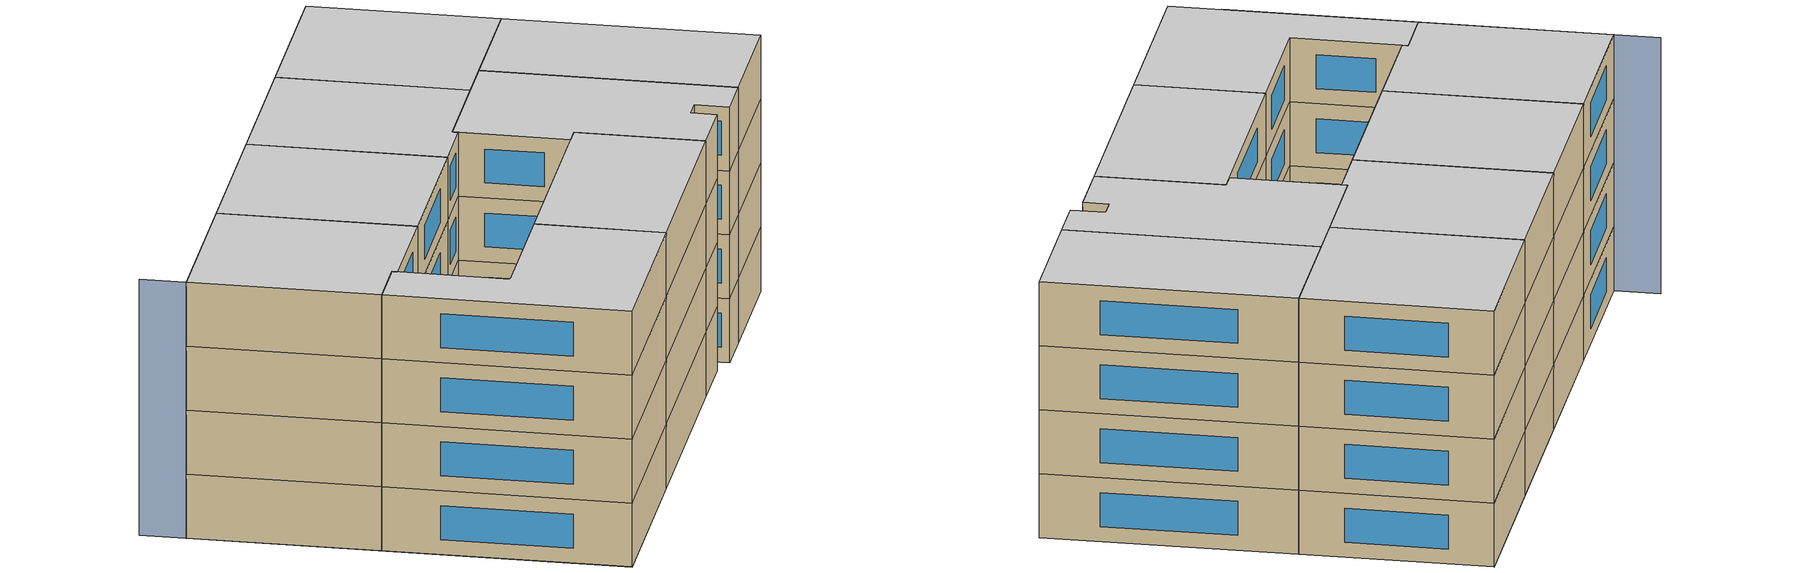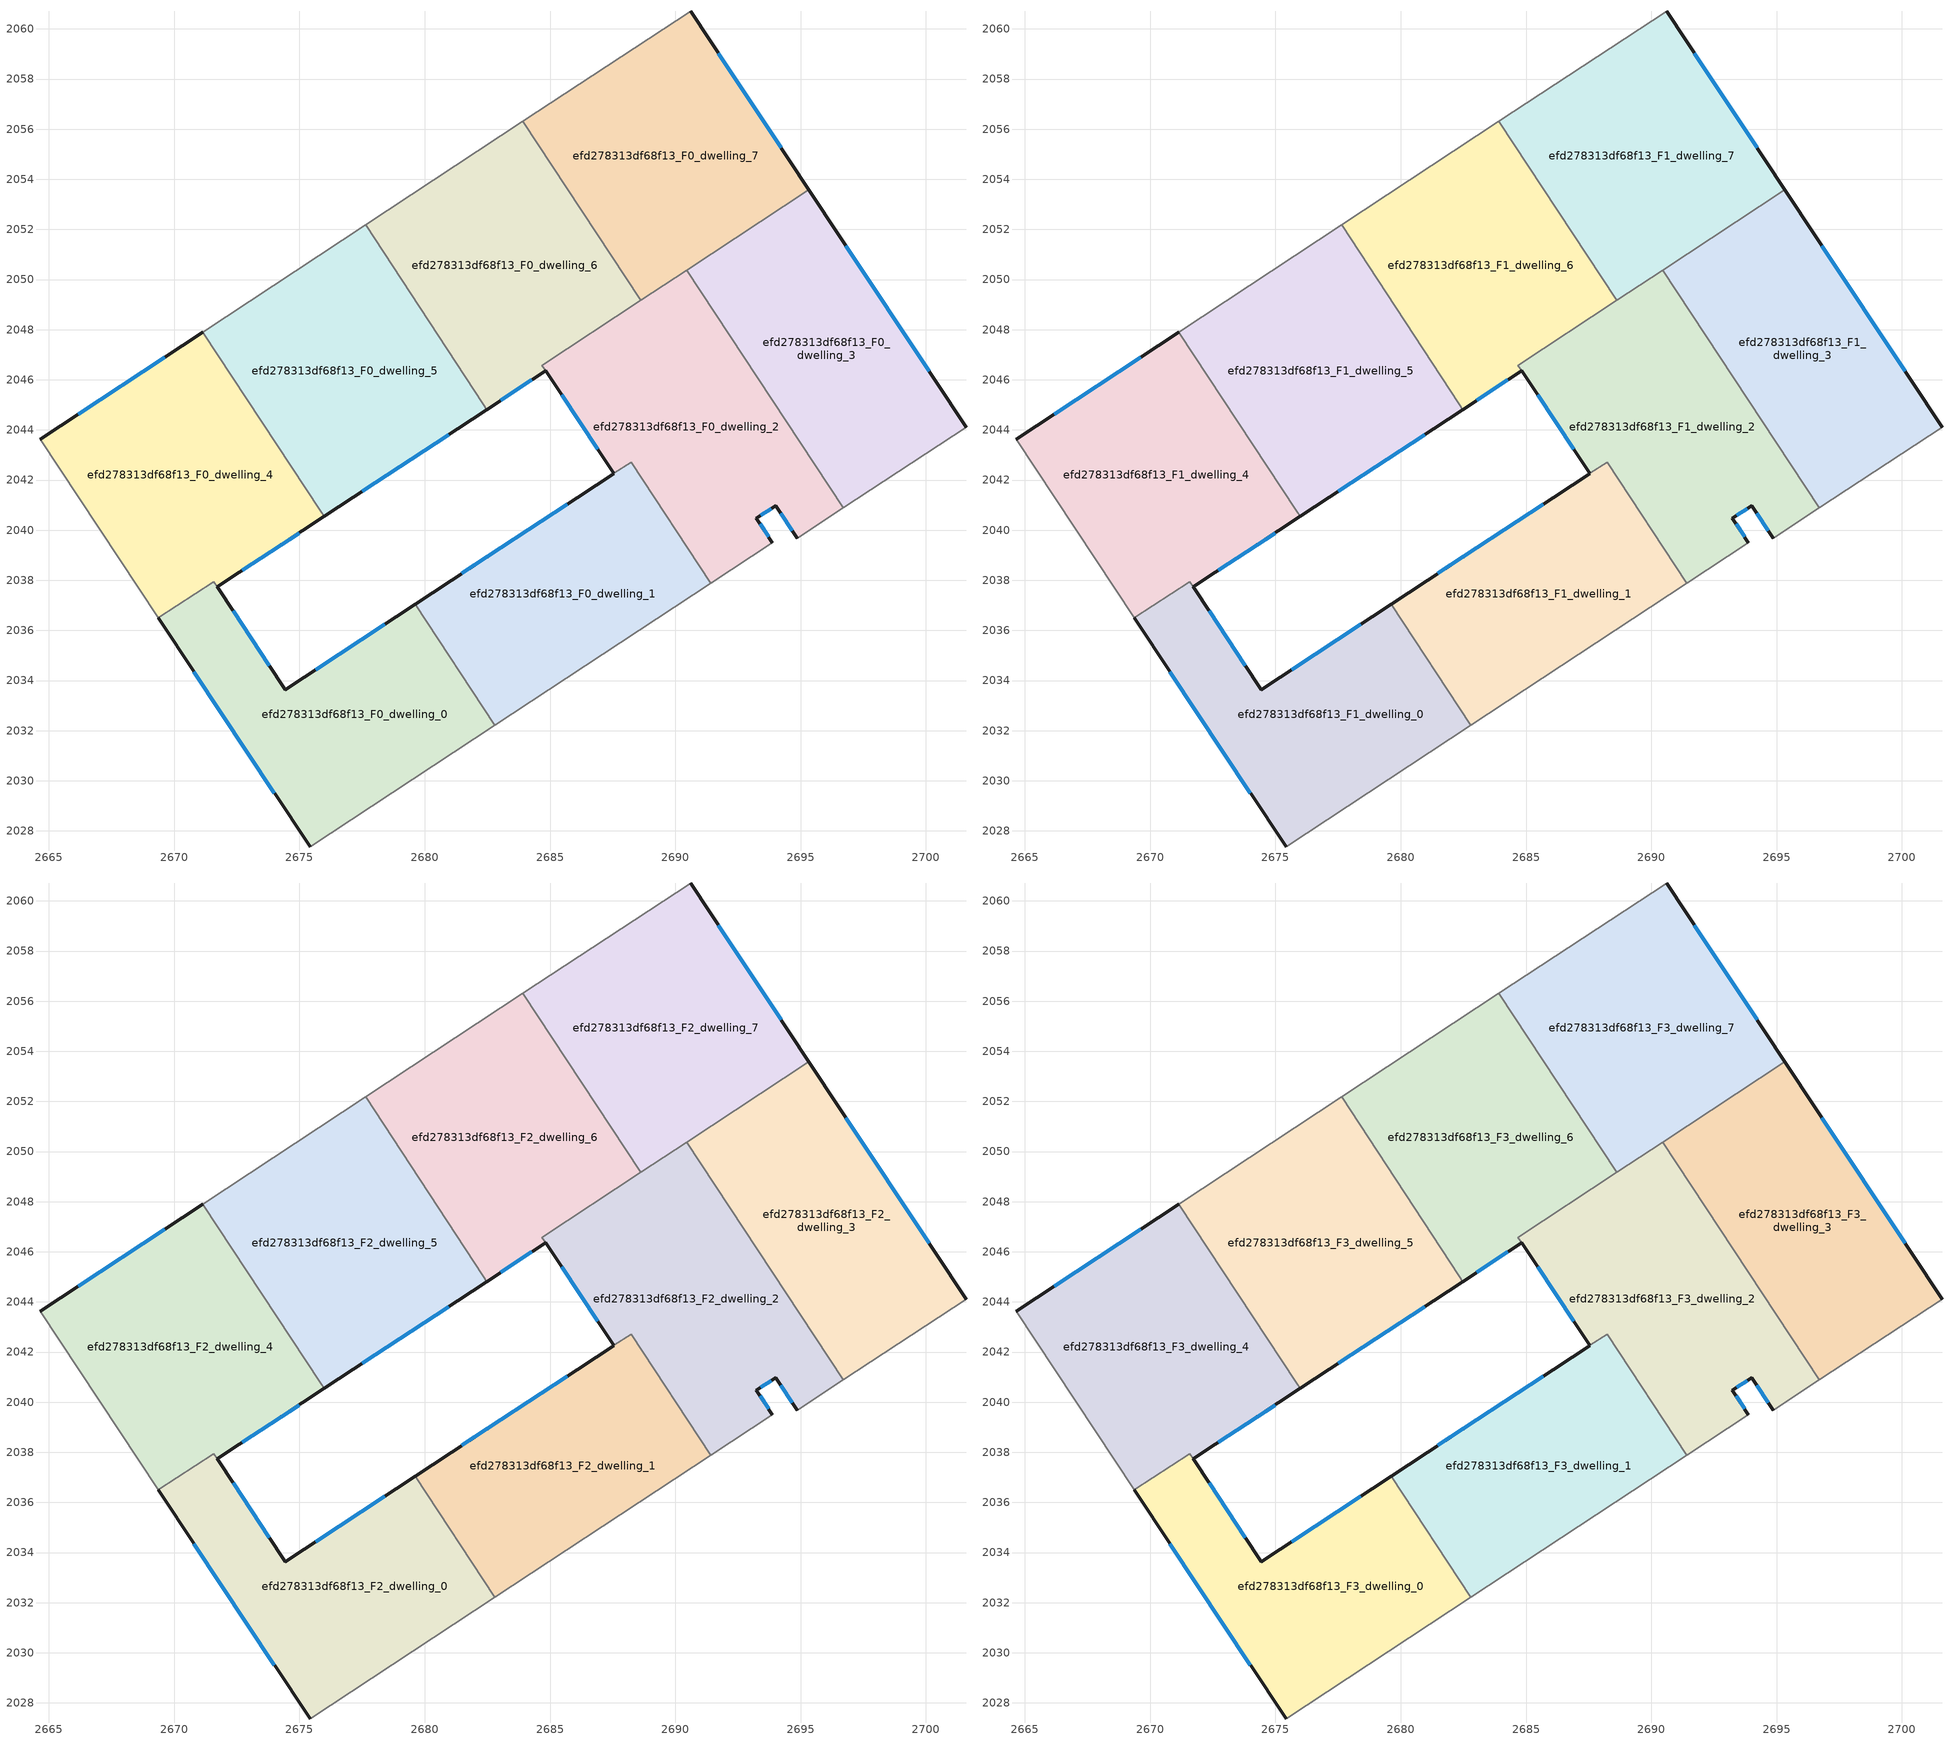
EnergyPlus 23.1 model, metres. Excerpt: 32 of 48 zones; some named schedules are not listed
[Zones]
efd278313df68f13_F0_dwelling_0
 floor ground (EU_floor_Construction): 2679.62,2037.05 2682.8,2032.22 2675.42,2027.36 2669.37,2036.5 2671.58,2037.95 2674.43,2033.64 z0
 wall outside (EU_wall_Construction): 2679.62,2037.05 2674.43,2033.64 2671.72,2037.74 / 2669.37,2036.5 2675.42,2027.36 z0:3
 wall adiabatic (EU_wall_Construction): 2675.42,2027.36 2682.8,2032.22 z0:3
 wall to efd278313df68f13_F0_dwelling_1 (EU_wall_Construction): 2682.8,2032.22 2679.62,2037.05 z0:3
 wall to efd278313df68f13_F0_dwelling_4 (EU_wall_Construction): 2671.72,2037.74 2671.58,2037.95 2669.37,2036.5 z0:3
 window (EU_Window_Construction): 2678.4,2036.25 2675.65,2034.44 / 2670.79,2034.36 2674,2029.51 / 2673.8,2034.6 2672.35,2036.78 z0.7:2.3
efd278313df68f13_F0_dwelling_1
 floor ground (EU_floor_Construction): 2688.23,2042.71 2691.41,2037.88 2682.8,2032.22 2679.62,2037.05 2687.54,2042.26 z0
 wall outside (EU_wall_Construction): 2687.54,2042.26 2679.62,2037.05 z0:3
 wall adiabatic (EU_wall_Construction): 2682.8,2032.22 2691.41,2037.88 z0:3
 wall to efd278313df68f13_F0_dwelling_2 (EU_wall_Construction): 2691.41,2037.88 2688.23,2042.71 2687.55,2042.26 z0:3
 window (EU_Window_Construction): 2685.68,2041.04 2681.48,2038.27 z0.7:2.3
efd278313df68f13_F0_dwelling_2
 floor ground (EU_floor_Construction): 2690.46,2050.38 2696.7,2040.89 2694.87,2039.68 2694.01,2040.98 2693.24,2040.48 2693.88,2039.51 2691.41,2037.88 2688.23,2042.71 2687.55,2042.26 2684.68,2046.58 z0
 wall outside (EU_wall_Construction): 2693.88,2039.51 2693.24,2040.48 2694.01,2040.98 2694.87,2039.68 / 2684.83,2046.36 2687.55,2042.26 z0:3
 wall adiabatic (EU_wall_Construction): 2694.87,2039.68 2696.7,2040.89 / 2691.41,2037.88 2693.88,2039.51 z0:3
 wall to efd278313df68f13_F0_dwelling_3 (EU_wall_Construction): 2696.7,2040.89 2690.46,2050.38 z0:3
 wall to efd278313df68f13_F0_dwelling_6 (EU_wall_Construction): 2688.62,2049.17 2684.68,2046.58 2684.83,2046.36 z0:3
 wall to efd278313df68f13_F0_dwelling_7 (EU_wall_Construction): 2690.46,2050.38 2688.62,2049.17 z0:3
 window (EU_Window_Construction): 2694.21,2040.68 2694.66,2039.99 / 2693.42,2040.6 2693.83,2040.86 / 2693.72,2039.73 2693.39,2040.25 / 2685.47,2045.39 2686.91,2043.22 z0.7:2.3
efd278313df68f13_F0_dwelling_3
 floor ground (EU_floor_Construction): 2695.33,2053.58 2701.6,2044.11 2696.7,2040.89 2690.46,2050.38 z0
 wall outside (EU_wall_Construction): 2701.6,2044.11 2695.33,2053.58 z0:3
 wall adiabatic (EU_wall_Construction): 2696.7,2040.89 2701.6,2044.11 z0:3
 wall to efd278313df68f13_F0_dwelling_7 (EU_wall_Construction): 2695.33,2053.58 2690.46,2050.38 z0:3
 window (EU_Window_Construction): 2700.13,2046.33 2696.8,2051.36 z0.7:2.3
efd278313df68f13_F0_dwelling_4
 floor ground (EU_floor_Construction): 2671.15,2047.91 2675.85,2040.77 2675.99,2040.55 2671.72,2037.74 2671.58,2037.95 2669.37,2036.5 2664.65,2043.63 z0
 wall outside (EU_wall_Construction): 2671.72,2037.74 2675.99,2040.55 / 2671.15,2047.91 2664.65,2043.63 z0:3
 wall adiabatic (EU_wall_Construction): 2664.65,2043.63 2669.37,2036.5 z0:3
 wall to efd278313df68f13_F0_dwelling_5 (EU_wall_Construction): 2675.99,2040.55 2675.85,2040.77 2671.15,2047.91 z0:3
 window (EU_Window_Construction): 2672.72,2038.4 2674.99,2039.89 / 2669.62,2046.9 2666.18,2044.63 z0.7:2.3
efd278313df68f13_F0_dwelling_5
 floor ground (EU_floor_Construction): 2677.64,2052.18 2682.48,2044.81 2675.99,2040.55 2671.15,2047.91 z0
 wall outside (EU_wall_Construction): 2675.99,2040.55 2682.48,2044.81 z0:3
 wall adiabatic (EU_wall_Construction): 2677.64,2052.18 2671.15,2047.91 z0:3
 wall to efd278313df68f13_F0_dwelling_6 (EU_wall_Construction): 2682.34,2045.04 2677.64,2052.18 / 2682.48,2044.81 2682.34,2045.03 z0:3
 window (EU_Window_Construction): 2677.52,2041.55 2680.96,2043.81 z0.7:2.3
efd278313df68f13_F0_dwelling_6
 floor ground (EU_floor_Construction): 2683.92,2056.31 2688.62,2049.17 2684.68,2046.58 2684.83,2046.36 2682.48,2044.81 2682.34,2045.03 2677.64,2052.18 z0
 wall outside (EU_wall_Construction): 2682.48,2044.81 2684.83,2046.36 z0:3
 wall adiabatic (EU_wall_Construction): 2683.92,2056.31 2677.64,2052.18 z0:3
 wall to efd278313df68f13_F0_dwelling_7 (EU_wall_Construction): 2688.62,2049.17 2683.92,2056.31 z0:3
 window (EU_Window_Construction): 2683.03,2045.18 2684.28,2045.99 z0.7:2.3
efd278313df68f13_F0_dwelling_7
 floor ground (EU_floor_Construction): 2690.61,2060.71 2695.33,2053.58 2688.62,2049.17 2683.92,2056.31 z0
 wall outside (EU_wall_Construction): 2695.33,2053.58 2690.61,2060.71 z0:3
 wall adiabatic (EU_wall_Construction): 2690.61,2060.71 2683.92,2056.31 z0:3
 window (EU_Window_Construction): 2694.22,2055.26 2691.72,2059.04 z0.7:2.3
efd278313df68f13_F1_dwelling_0
 floor to efd278313df68f13_F0_dwelling_0 (EU_floor_Construction): 2679.62,2037.05 2682.8,2032.22 2675.42,2027.36 2669.37,2036.5 2671.58,2037.95 2674.43,2033.64 z3
 wall outside (EU_wall_Construction): 2679.62,2037.05 2674.43,2033.64 2671.72,2037.74 / 2669.37,2036.5 2675.42,2027.36 z3:6
 wall adiabatic (EU_wall_Construction): 2675.42,2027.36 2682.8,2032.22 z3:6
 wall to efd278313df68f13_F1_dwelling_1 (EU_wall_Construction): 2682.8,2032.22 2679.62,2037.05 z3:6
 wall to efd278313df68f13_F1_dwelling_4 (EU_wall_Construction): 2671.72,2037.74 2671.58,2037.95 2669.37,2036.5 z3:6
 window (EU_Window_Construction): 2678.4,2036.25 2675.65,2034.44 / 2670.79,2034.36 2674,2029.51 / 2673.8,2034.6 2672.35,2036.78 z3.7:5.3
efd278313df68f13_F1_dwelling_1
 floor to efd278313df68f13_F0_dwelling_1 (EU_floor_Construction): 2688.23,2042.71 2691.41,2037.88 2682.8,2032.22 2679.62,2037.05 2687.55,2042.26 z3
 wall outside (EU_wall_Construction): 2687.54,2042.26 2679.62,2037.05 z3:6
 wall adiabatic (EU_wall_Construction): 2682.8,2032.22 2691.41,2037.88 z3:6
 wall to efd278313df68f13_F1_dwelling_2 (EU_wall_Construction): 2691.41,2037.88 2688.23,2042.71 2687.55,2042.26 z3:6
 window (EU_Window_Construction): 2685.68,2041.04 2681.48,2038.27 z3.7:5.3
efd278313df68f13_F1_dwelling_2
 floor to efd278313df68f13_F0_dwelling_2 (EU_floor_Construction): 2690.46,2050.38 2696.7,2040.89 2694.87,2039.68 2694.01,2040.98 2693.24,2040.48 2693.88,2039.51 2691.41,2037.88 2688.23,2042.71 2687.55,2042.26 2684.68,2046.58 z3
 wall outside (EU_wall_Construction): 2693.88,2039.51 2693.24,2040.48 2694.01,2040.98 2694.87,2039.68 / 2684.83,2046.36 2687.55,2042.26 z3:6
 wall adiabatic (EU_wall_Construction): 2694.87,2039.68 2696.7,2040.89 / 2691.41,2037.88 2693.88,2039.51 z3:6
 wall to efd278313df68f13_F1_dwelling_3 (EU_wall_Construction): 2696.7,2040.89 2690.46,2050.38 z3:6
 wall to efd278313df68f13_F1_dwelling_6 (EU_wall_Construction): 2688.62,2049.17 2684.68,2046.58 2684.83,2046.36 z3:6
 wall to efd278313df68f13_F1_dwelling_7 (EU_wall_Construction): 2690.46,2050.38 2688.62,2049.17 z3:6
 window (EU_Window_Construction): 2694.21,2040.68 2694.66,2039.99 / 2693.42,2040.6 2693.83,2040.86 / 2693.72,2039.73 2693.39,2040.25 / 2685.47,2045.39 2686.91,2043.22 z3.7:5.3
efd278313df68f13_F1_dwelling_3
 floor to efd278313df68f13_F0_dwelling_3 (EU_floor_Construction): 2695.33,2053.58 2701.6,2044.11 2696.7,2040.89 2690.46,2050.38 z3
 wall outside (EU_wall_Construction): 2701.6,2044.11 2695.33,2053.58 z3:6
 wall adiabatic (EU_wall_Construction): 2696.7,2040.89 2701.6,2044.11 z3:6
 wall to efd278313df68f13_F1_dwelling_7 (EU_wall_Construction): 2695.33,2053.58 2690.46,2050.38 z3:6
 window (EU_Window_Construction): 2700.13,2046.33 2696.8,2051.36 z3.7:5.3
efd278313df68f13_F1_dwelling_4
 floor to efd278313df68f13_F0_dwelling_4 (EU_floor_Construction): 2671.15,2047.91 2675.85,2040.77 2675.99,2040.55 2671.72,2037.74 2671.58,2037.95 2669.37,2036.5 2664.65,2043.63 z3
 wall outside (EU_wall_Construction): 2671.72,2037.74 2675.99,2040.55 / 2671.15,2047.91 2664.65,2043.63 z3:6
 wall adiabatic (EU_wall_Construction): 2664.65,2043.63 2669.37,2036.5 z3:6
 wall to efd278313df68f13_F1_dwelling_5 (EU_wall_Construction): 2675.99,2040.55 2675.85,2040.77 2671.15,2047.91 z3:6
 window (EU_Window_Construction): 2672.72,2038.4 2674.99,2039.89 / 2669.62,2046.9 2666.18,2044.63 z3.7:5.3
efd278313df68f13_F1_dwelling_5
 floor to efd278313df68f13_F0_dwelling_5 (EU_floor_Construction): 2677.64,2052.18 2682.48,2044.81 2675.99,2040.55 2671.15,2047.91 z3
 wall outside (EU_wall_Construction): 2675.99,2040.55 2682.48,2044.81 z3:6
 wall adiabatic (EU_wall_Construction): 2677.64,2052.18 2671.15,2047.91 z3:6
 wall to efd278313df68f13_F1_dwelling_6 (EU_wall_Construction): 2682.34,2045.04 2677.64,2052.18 / 2682.48,2044.81 2682.34,2045.03 z3:6
 window (EU_Window_Construction): 2677.52,2041.55 2680.96,2043.81 z3.7:5.3
efd278313df68f13_F1_dwelling_6
 floor to efd278313df68f13_F0_dwelling_6 (EU_floor_Construction): 2683.92,2056.31 2688.62,2049.17 2684.68,2046.58 2684.83,2046.36 2682.48,2044.81 2682.34,2045.03 2677.64,2052.18 z3
 wall outside (EU_wall_Construction): 2682.48,2044.81 2684.83,2046.36 z3:6
 wall adiabatic (EU_wall_Construction): 2683.92,2056.31 2677.64,2052.18 z3:6
 wall to efd278313df68f13_F1_dwelling_7 (EU_wall_Construction): 2688.62,2049.17 2683.92,2056.31 z3:6
 window (EU_Window_Construction): 2683.03,2045.18 2684.28,2045.99 z3.7:5.3
efd278313df68f13_F1_dwelling_7
 floor to efd278313df68f13_F0_dwelling_7 (EU_floor_Construction): 2690.61,2060.71 2695.33,2053.58 2688.62,2049.17 2683.92,2056.31 z3
 wall outside (EU_wall_Construction): 2695.33,2053.58 2690.61,2060.71 z3:6
 wall adiabatic (EU_wall_Construction): 2690.61,2060.71 2683.92,2056.31 z3:6
 window (EU_Window_Construction): 2694.22,2055.26 2691.72,2059.04 z3.7:5.3
efd278313df68f13_F2_dwelling_0
 floor to efd278313df68f13_F1_dwelling_0 (EU_floor_Construction): 2679.62,2037.05 2682.8,2032.22 2675.42,2027.36 2669.37,2036.5 2671.58,2037.95 2674.43,2033.64 z6
 wall outside (EU_wall_Construction): 2679.62,2037.05 2674.43,2033.64 2671.72,2037.74 / 2669.37,2036.5 2675.42,2027.36 z6:9
 wall adiabatic (EU_wall_Construction): 2675.42,2027.36 2682.8,2032.22 z6:9
 wall to efd278313df68f13_F2_dwelling_1 (EU_wall_Construction): 2682.8,2032.22 2679.62,2037.05 z6:9
 wall to efd278313df68f13_F2_dwelling_4 (EU_wall_Construction): 2671.72,2037.74 2671.58,2037.95 2669.37,2036.5 z6:9
 window (EU_Window_Construction): 2678.4,2036.25 2675.65,2034.44 / 2670.79,2034.36 2674,2029.51 / 2673.8,2034.6 2672.35,2036.78 z6.7:8.3
efd278313df68f13_F2_dwelling_1
 floor to efd278313df68f13_F1_dwelling_1 (EU_floor_Construction): 2688.23,2042.71 2691.41,2037.88 2682.8,2032.22 2679.62,2037.05 2687.55,2042.26 z6
 wall outside (EU_wall_Construction): 2687.54,2042.26 2679.62,2037.05 z6:9
 wall adiabatic (EU_wall_Construction): 2682.8,2032.22 2691.41,2037.88 z6:9
 wall to efd278313df68f13_F2_dwelling_2 (EU_wall_Construction): 2691.41,2037.88 2688.23,2042.71 2687.55,2042.26 z6:9
 window (EU_Window_Construction): 2685.68,2041.04 2681.48,2038.27 z6.7:8.3
efd278313df68f13_F2_dwelling_2
 floor to efd278313df68f13_F1_dwelling_2 (EU_floor_Construction): 2690.46,2050.38 2696.7,2040.89 2694.87,2039.68 2694.01,2040.98 2693.24,2040.48 2693.88,2039.51 2691.41,2037.88 2688.23,2042.71 2687.55,2042.26 2684.68,2046.58 z6
 wall outside (EU_wall_Construction): 2693.88,2039.51 2693.24,2040.48 2694.01,2040.98 2694.87,2039.68 / 2684.83,2046.36 2687.55,2042.26 z6:9
 wall adiabatic (EU_wall_Construction): 2694.87,2039.68 2696.7,2040.89 / 2691.41,2037.88 2693.88,2039.51 z6:9
 wall to efd278313df68f13_F2_dwelling_3 (EU_wall_Construction): 2696.7,2040.89 2690.46,2050.38 z6:9
 wall to efd278313df68f13_F2_dwelling_6 (EU_wall_Construction): 2688.62,2049.17 2684.68,2046.58 2684.83,2046.36 z6:9
 wall to efd278313df68f13_F2_dwelling_7 (EU_wall_Construction): 2690.46,2050.38 2688.62,2049.17 z6:9
 window (EU_Window_Construction): 2694.21,2040.68 2694.66,2039.99 / 2693.42,2040.6 2693.83,2040.86 / 2693.72,2039.73 2693.39,2040.25 / 2685.47,2045.39 2686.91,2043.22 z6.7:8.3
efd278313df68f13_F2_dwelling_3
 floor to efd278313df68f13_F1_dwelling_3 (EU_floor_Construction): 2695.33,2053.58 2701.6,2044.11 2696.7,2040.89 2690.46,2050.38 z6
 wall outside (EU_wall_Construction): 2701.6,2044.11 2695.33,2053.58 z6:9
 wall adiabatic (EU_wall_Construction): 2696.7,2040.89 2701.6,2044.11 z6:9
 wall to efd278313df68f13_F2_dwelling_7 (EU_wall_Construction): 2695.33,2053.58 2690.46,2050.38 z6:9
 window (EU_Window_Construction): 2700.13,2046.33 2696.8,2051.36 z6.7:8.3
efd278313df68f13_F2_dwelling_4
 floor to efd278313df68f13_F1_dwelling_4 (EU_floor_Construction): 2671.15,2047.91 2675.85,2040.77 2675.99,2040.55 2671.72,2037.74 2671.58,2037.95 2669.37,2036.5 2664.65,2043.63 z6
 wall outside (EU_wall_Construction): 2671.72,2037.74 2675.99,2040.55 / 2671.15,2047.91 2664.65,2043.63 z6:9
 wall adiabatic (EU_wall_Construction): 2664.65,2043.63 2669.37,2036.5 z6:9
 wall to efd278313df68f13_F2_dwelling_5 (EU_wall_Construction): 2675.99,2040.55 2675.85,2040.77 2671.15,2047.91 z6:9
 window (EU_Window_Construction): 2672.72,2038.4 2674.99,2039.89 / 2669.62,2046.9 2666.18,2044.63 z6.7:8.3
efd278313df68f13_F2_dwelling_5
 floor to efd278313df68f13_F1_dwelling_5 (EU_floor_Construction): 2677.64,2052.18 2682.48,2044.81 2675.99,2040.55 2671.15,2047.91 z6
 wall outside (EU_wall_Construction): 2675.99,2040.55 2682.48,2044.81 z6:9
 wall adiabatic (EU_wall_Construction): 2677.64,2052.18 2671.15,2047.91 z6:9
 wall to efd278313df68f13_F2_dwelling_6 (EU_wall_Construction): 2682.34,2045.04 2677.64,2052.18 / 2682.48,2044.81 2682.34,2045.03 z6:9
 window (EU_Window_Construction): 2677.52,2041.55 2680.96,2043.81 z6.7:8.3
efd278313df68f13_F2_dwelling_6
 floor to efd278313df68f13_F1_dwelling_6 (EU_floor_Construction): 2683.92,2056.31 2688.62,2049.17 2684.68,2046.58 2684.83,2046.36 2682.48,2044.81 2682.34,2045.03 2677.64,2052.18 z6
 wall outside (EU_wall_Construction): 2682.48,2044.81 2684.83,2046.36 z6:9
 wall adiabatic (EU_wall_Construction): 2683.92,2056.31 2677.64,2052.18 z6:9
 wall to efd278313df68f13_F2_dwelling_7 (EU_wall_Construction): 2688.62,2049.17 2683.92,2056.31 z6:9
 window (EU_Window_Construction): 2683.03,2045.18 2684.28,2045.99 z6.7:8.3
efd278313df68f13_F2_dwelling_7
 floor to efd278313df68f13_F1_dwelling_7 (EU_floor_Construction): 2690.61,2060.71 2695.33,2053.58 2688.62,2049.17 2683.92,2056.31 z6
 wall outside (EU_wall_Construction): 2695.33,2053.58 2690.61,2060.71 z6:9
 wall adiabatic (EU_wall_Construction): 2690.61,2060.71 2683.92,2056.31 z6:9
 window (EU_Window_Construction): 2694.22,2055.26 2691.72,2059.04 z6.7:8.3
efd278313df68f13_F3_dwelling_0
 floor to efd278313df68f13_F2_dwelling_0 (EU_floor_Construction): 2679.62,2037.05 2682.8,2032.22 2675.42,2027.36 2669.37,2036.5 2671.58,2037.95 2674.43,2033.64 z9
 wall outside (EU_wall_Construction): 2679.62,2037.05 2674.43,2033.64 2671.72,2037.74 / 2669.37,2036.5 2675.42,2027.36 z9:12
 wall adiabatic (EU_wall_Construction): 2675.42,2027.36 2682.8,2032.22 z9:12
 wall to efd278313df68f13_F3_dwelling_1 (EU_wall_Construction): 2682.8,2032.22 2679.62,2037.05 z9:12
 wall to efd278313df68f13_F3_dwelling_4 (EU_wall_Construction): 2671.72,2037.74 2671.58,2037.95 2669.37,2036.5 z9:12
 window (EU_Window_Construction): 2678.4,2036.25 2675.65,2034.44 / 2670.79,2034.36 2674,2029.51 / 2673.8,2034.6 2672.35,2036.78 z9.7:11.3
 ceiling to efd278313df68f13_F4_dwelling_0 (EU_floor_Construction): 2682.8,2032.22 2679.62,2037.05 2674.43,2033.64 2671.58,2037.95 2669.37,2036.5 2675.42,2027.36 z12
efd278313df68f13_F3_dwelling_1
 floor to efd278313df68f13_F2_dwelling_1 (EU_floor_Construction): 2688.23,2042.71 2691.41,2037.88 2682.8,2032.22 2679.62,2037.05 2687.55,2042.26 z9
 wall outside (EU_wall_Construction): 2687.54,2042.26 2679.62,2037.05 z9:12
 wall adiabatic (EU_wall_Construction): 2682.8,2032.22 2691.41,2037.88 z9:12
 wall to efd278313df68f13_F3_dwelling_2 (EU_wall_Construction): 2691.41,2037.88 2688.23,2042.71 2687.55,2042.26 z9:12
 window (EU_Window_Construction): 2685.68,2041.04 2681.48,2038.27 z9.7:11.3
 ceiling to efd278313df68f13_F4_dwelling_1 (EU_floor_Construction): 2691.41,2037.88 2688.23,2042.71 2687.55,2042.26 2679.62,2037.05 2682.8,2032.22 z12
efd278313df68f13_F3_dwelling_2
 floor to efd278313df68f13_F2_dwelling_2 (EU_floor_Construction): 2690.46,2050.38 2696.7,2040.89 2694.87,2039.68 2694.01,2040.98 2693.24,2040.48 2693.88,2039.51 2691.41,2037.88 2688.23,2042.71 2687.55,2042.26 2684.68,2046.58 z9
 wall outside (EU_wall_Construction): 2693.88,2039.51 2693.24,2040.48 2694.01,2040.98 2694.87,2039.68 / 2684.83,2046.36 2687.55,2042.26 z9:12
 wall adiabatic (EU_wall_Construction): 2694.87,2039.68 2696.7,2040.89 / 2691.41,2037.88 2693.88,2039.51 z9:12
 wall to efd278313df68f13_F3_dwelling_3 (EU_wall_Construction): 2696.7,2040.89 2690.46,2050.38 z9:12
 wall to efd278313df68f13_F3_dwelling_6 (EU_wall_Construction): 2688.62,2049.17 2684.68,2046.58 2684.83,2046.36 z9:12
 wall to efd278313df68f13_F3_dwelling_7 (EU_wall_Construction): 2690.46,2050.38 2688.62,2049.17 z9:12
 window (EU_Window_Construction): 2694.21,2040.68 2694.66,2039.99 / 2693.42,2040.6 2693.83,2040.86 / 2693.72,2039.73 2693.39,2040.25 / 2685.47,2045.39 2686.91,2043.22 z9.7:11.3
 ceiling to efd278313df68f13_F4_dwelling_2 (EU_floor_Construction): 2694.87,2039.68 2696.7,2040.89 2690.46,2050.38 2684.68,2046.58 2687.55,2042.26 2688.23,2042.71 2691.41,2037.88 2693.88,2039.51 2693.24,2040.48 2694.01,2040.98 z12
efd278313df68f13_F3_dwelling_3
 floor to efd278313df68f13_F2_dwelling_3 (EU_floor_Construction): 2695.33,2053.58 2701.6,2044.11 2696.7,2040.89 2690.46,2050.38 z9
 wall outside (EU_wall_Construction): 2701.6,2044.11 2695.33,2053.58 z9:12
 wall adiabatic (EU_wall_Construction): 2696.7,2040.89 2701.6,2044.11 z9:12
 wall to efd278313df68f13_F3_dwelling_7 (EU_wall_Construction): 2695.33,2053.58 2690.46,2050.38 z9:12
 window (EU_Window_Construction): 2700.13,2046.33 2696.8,2051.36 z9.7:11.3
 ceiling to efd278313df68f13_F4_dwelling_3 (EU_floor_Construction): 2701.6,2044.11 2695.33,2053.58 2690.46,2050.38 2696.7,2040.89 z12
efd278313df68f13_F3_dwelling_4
 floor to efd278313df68f13_F2_dwelling_4 (EU_floor_Construction): 2671.15,2047.91 2675.85,2040.77 2675.99,2040.55 2671.72,2037.74 2671.58,2037.95 2669.37,2036.5 2664.65,2043.63 z9
 wall outside (EU_wall_Construction): 2671.72,2037.74 2675.99,2040.55 / 2671.15,2047.91 2664.65,2043.63 z9:12
 wall adiabatic (EU_wall_Construction): 2664.65,2043.63 2669.37,2036.5 z9:12
 wall to efd278313df68f13_F3_dwelling_5 (EU_wall_Construction): 2675.99,2040.55 2675.85,2040.77 2671.15,2047.91 z9:12
 window (EU_Window_Construction): 2672.72,2038.4 2674.99,2039.89 / 2669.62,2046.9 2666.18,2044.63 z9.7:11.3
 ceiling to efd278313df68f13_F4_dwelling_4 (EU_floor_Construction): 2675.99,2040.55 2675.85,2040.77 2671.15,2047.91 2664.65,2043.63 2669.37,2036.5 2671.58,2037.95 2671.72,2037.74 z12
efd278313df68f13_F3_dwelling_5
 floor to efd278313df68f13_F2_dwelling_5 (EU_floor_Construction): 2677.64,2052.18 2682.48,2044.81 2675.99,2040.55 2671.15,2047.91 z9
 wall outside (EU_wall_Construction): 2675.99,2040.55 2682.48,2044.81 z9:12
 wall adiabatic (EU_wall_Construction): 2677.64,2052.18 2671.15,2047.91 z9:12
 wall to efd278313df68f13_F3_dwelling_6 (EU_wall_Construction): 2682.34,2045.04 2677.64,2052.18 / 2682.48,2044.81 2682.34,2045.03 z9:12
 window (EU_Window_Construction): 2677.52,2041.55 2680.96,2043.81 z9.7:11.3
 ceiling to efd278313df68f13_F4_dwelling_5 (EU_floor_Construction): 2682.48,2044.81 2677.64,2052.18 2671.15,2047.91 2675.99,2040.55 z12
efd278313df68f13_F3_dwelling_6
 floor to efd278313df68f13_F2_dwelling_6 (EU_floor_Construction): 2683.92,2056.31 2688.62,2049.17 2684.68,2046.58 2684.83,2046.36 2682.48,2044.81 2682.34,2045.03 2677.64,2052.18 z9
 wall outside (EU_wall_Construction): 2682.48,2044.81 2684.83,2046.36 z9:12
 wall adiabatic (EU_wall_Construction): 2683.92,2056.31 2677.64,2052.18 z9:12
 wall to efd278313df68f13_F3_dwelling_7 (EU_wall_Construction): 2688.62,2049.17 2683.92,2056.31 z9:12
 window (EU_Window_Construction): 2683.03,2045.18 2684.28,2045.99 z9.7:11.3
 ceiling to efd278313df68f13_F4_dwelling_6 (EU_floor_Construction): 2684.83,2046.36 2684.68,2046.58 2688.62,2049.17 2683.92,2056.31 2677.64,2052.18 2682.34,2045.03 2682.48,2044.81 z12
efd278313df68f13_F3_dwelling_7
 floor to efd278313df68f13_F2_dwelling_7 (EU_floor_Construction): 2690.61,2060.71 2695.33,2053.58 2688.62,2049.17 2683.92,2056.31 z9
 wall outside (EU_wall_Construction): 2695.33,2053.58 2690.61,2060.71 z9:12
 wall adiabatic (EU_wall_Construction): 2690.61,2060.71 2683.92,2056.31 z9:12
 window (EU_Window_Construction): 2694.22,2055.26 2691.72,2059.04 z9.7:11.3
 ceiling to efd278313df68f13_F4_dwelling_7 (EU_floor_Construction): 2695.33,2053.58 2690.61,2060.71 2683.92,2056.31 2688.62,2049.17 z12
shading: 2663.51,2045.36 2674.12,2029.33 / 2690.61,2060.71 2665.03,2043.89 z0:12
[Building]
EU S2 Campaign: North Axis=0; Terrain=City; Solar Distribution=FullExterior
[Site:Location]
Budapest.Ferenc.Liszt.Intl.AP: Latitude=47.437; Longitude=19.256; Time Zone=1; Elevation=185
[SizingPeriod:WeatherFileDays]
AnnualSizingPeriod: Begin Month=1; Begin Day of Month=1; End Month=12; End Day of Month=31; Day of Week for Start Day=Monday; Use Weather File Daylight Saving Period=No; Use Weather File Rain and Snow Indicators=No
[MATERIAL]
EU_InternalMass_Material: Roughness=MediumRough; Thickness=0.1; Conductivity=1; Density=1800; Specific Heat=900; Thermal Absorptance=0.9; Solar Absorptance=0.7; Visible Absorptance=0.7
[MATERIAL:NOMASS] Roughness=MediumRough; Thermal Absorptance=0.9; Solar Absorptance=0.7; Visible Absorptance=0.7
Name | Thermal Resistance
EU_wall_NoMass | 0.832559
EU_floor_NoMass | 0.872794
[WINDOWMATERIAL:SIMPLEGLAZINGSYSTEM]
EU_Window_SimpleGlazing: UFactor=2.79869; Solar Heat Gain Coefficient=0.75; Visible Transmittance=0.75
[CONSTRUCTION]
EU_wall_Construction: EU_wall_NoMass
EU_floor_Construction: EU_floor_NoMass
EU_Window_Construction: EU_Window_SimpleGlazing
EU_InternalMass_Construction: EU_InternalMass_Material
[ZONE] Type=1; Multiplier=1; Ceiling Height=autocalculate; Floor Area=autocalculate; Part of Total Floor Area=Yes
Name | Volume
efd278313df68f13_F0_dwelling_0; efd278313df68f13_F1_dwelling_0; efd278313df68f13_F2_dwelling_0; efd278313df68f13_F3_dwelling_0 | 194.392
efd278313df68f13_F0_dwelling_1 | 178.823
efd278313df68f13_F1_dwelling_1; efd278313df68f13_F2_dwelling_1; efd278313df68f13_F3_dwelling_1 | 178.828
efd278313df68f13_F0_dwelling_2; efd278313df68f13_F1_dwelling_2; efd278313df68f13_F2_dwelling_2; efd278313df68f13_F3_dwelling_2 | 212.108
efd278313df68f13_F0_dwelling_3 | 199.187
efd278313df68f13_F1_dwelling_3; efd278313df68f13_F2_dwelling_3; efd278313df68f13_F3_dwelling_3 | 199.186
efd278313df68f13_F0_dwelling_4; efd278313df68f13_F1_dwelling_4; efd278313df68f13_F2_dwelling_4; efd278313df68f13_F3_dwelling_4 | 203.177
efd278313df68f13_F0_dwelling_5; efd278313df68f13_F1_dwelling_5; efd278313df68f13_F2_dwelling_5; efd278313df68f13_F3_dwelling_5 | 205.292
efd278313df68f13_F0_dwelling_6; efd278313df68f13_F1_dwelling_6; efd278313df68f13_F2_dwelling_6; efd278313df68f13_F3_dwelling_6 | 195.079
efd278313df68f13_F0_dwelling_7; efd278313df68f13_F1_dwelling_7; efd278313df68f13_F2_dwelling_7; efd278313df68f13_F3_dwelling_7 | 205.644
[INTERNALMASS] Construction=EU_InternalMass_Construction
Name | Zone or ZoneList | Surface Area
efd278313df68f13_F0_dwelling_0_EU_InternalMass | efd278313df68f13_F0_dwelling_0 | 64.7978
efd278313df68f13_F0_dwelling_1_EU_InternalMass | efd278313df68f13_F0_dwelling_1 | 59.6095
efd278313df68f13_F0_dwelling_2_EU_InternalMass | efd278313df68f13_F0_dwelling_2 | 70.6993
efd278313df68f13_F0_dwelling_3_EU_InternalMass | efd278313df68f13_F0_dwelling_3 | 66.3954
efd278313df68f13_F0_dwelling_4_EU_InternalMass | efd278313df68f13_F0_dwelling_4 | 67.7245
efd278313df68f13_F0_dwelling_5_EU_InternalMass | efd278313df68f13_F0_dwelling_5 | 68.45
efd278313df68f13_F0_dwelling_6_EU_InternalMass | efd278313df68f13_F0_dwelling_6 | 65.012
efd278313df68f13_F0_dwelling_7_EU_InternalMass | efd278313df68f13_F0_dwelling_7 | 68.5479
efd278313df68f13_F1_dwelling_0_EU_InternalMass | efd278313df68f13_F1_dwelling_0 | 64.7978
efd278313df68f13_F1_dwelling_1_EU_InternalMass | efd278313df68f13_F1_dwelling_1 | 59.6095
efd278313df68f13_F1_dwelling_2_EU_InternalMass | efd278313df68f13_F1_dwelling_2 | 70.6993
efd278313df68f13_F1_dwelling_3_EU_InternalMass | efd278313df68f13_F1_dwelling_3 | 66.3954
efd278313df68f13_F1_dwelling_4_EU_InternalMass | efd278313df68f13_F1_dwelling_4 | 67.7245
efd278313df68f13_F1_dwelling_5_EU_InternalMass | efd278313df68f13_F1_dwelling_5 | 68.45
efd278313df68f13_F1_dwelling_6_EU_InternalMass | efd278313df68f13_F1_dwelling_6 | 65.012
efd278313df68f13_F1_dwelling_7_EU_InternalMass | efd278313df68f13_F1_dwelling_7 | 68.5479
efd278313df68f13_F2_dwelling_0_EU_InternalMass | efd278313df68f13_F2_dwelling_0 | 64.7978
efd278313df68f13_F2_dwelling_1_EU_InternalMass | efd278313df68f13_F2_dwelling_1 | 59.6095
efd278313df68f13_F2_dwelling_2_EU_InternalMass | efd278313df68f13_F2_dwelling_2 | 70.6993
efd278313df68f13_F2_dwelling_3_EU_InternalMass | efd278313df68f13_F2_dwelling_3 | 66.3954
efd278313df68f13_F2_dwelling_4_EU_InternalMass | efd278313df68f13_F2_dwelling_4 | 67.7245
efd278313df68f13_F2_dwelling_5_EU_InternalMass | efd278313df68f13_F2_dwelling_5 | 68.45
efd278313df68f13_F2_dwelling_6_EU_InternalMass | efd278313df68f13_F2_dwelling_6 | 65.012
efd278313df68f13_F2_dwelling_7_EU_InternalMass | efd278313df68f13_F2_dwelling_7 | 68.5479
efd278313df68f13_F3_dwelling_0_EU_InternalMass | efd278313df68f13_F3_dwelling_0 | 64.7978
efd278313df68f13_F3_dwelling_1_EU_InternalMass | efd278313df68f13_F3_dwelling_1 | 59.6095
efd278313df68f13_F3_dwelling_2_EU_InternalMass | efd278313df68f13_F3_dwelling_2 | 70.6993
efd278313df68f13_F3_dwelling_3_EU_InternalMass | efd278313df68f13_F3_dwelling_3 | 66.3954
efd278313df68f13_F3_dwelling_4_EU_InternalMass | efd278313df68f13_F3_dwelling_4 | 67.7245
efd278313df68f13_F3_dwelling_5_EU_InternalMass | efd278313df68f13_F3_dwelling_5 | 68.45
efd278313df68f13_F3_dwelling_6_EU_InternalMass | efd278313df68f13_F3_dwelling_6 | 65.012
efd278313df68f13_F3_dwelling_7_EU_InternalMass | efd278313df68f13_F3_dwelling_7 | 68.5479
[OTHEREQUIPMENT] Fuel Type=Electricity; Design Level Calculation Method=Watts/Area; Power per Zone Floor Area=1; Fraction Latent=0; Fraction Radiant=0; Fraction Lost=0; Carbon Dioxide Generation Rate=0; EndUse Subcategory=EU_Step8_InternalGains
Name | Zone or ZoneList or Space or SpaceList | Schedule
EU_Step8_InternalGain_efd278313df68f13_F0_dwelling_0_f000 | efd278313df68f13_F0_dwelling_0 | EU_Step8_GainSchedule_efd278313df68f13_F0_dwelling_0_f000
EU_Step8_InternalGain_efd278313df68f13_F0_dwelling_1_f000 | efd278313df68f13_F0_dwelling_1 | EU_Step8_GainSchedule_efd278313df68f13_F0_dwelling_1_f000
EU_Step8_InternalGain_efd278313df68f13_F0_dwelling_2_f000 | efd278313df68f13_F0_dwelling_2 | EU_Step8_GainSchedule_efd278313df68f13_F0_dwelling_2_f000
EU_Step8_InternalGain_efd278313df68f13_F0_dwelling_3_f000 | efd278313df68f13_F0_dwelling_3 | EU_Step8_GainSchedule_efd278313df68f13_F0_dwelling_3_f000
EU_Step8_InternalGain_efd278313df68f13_F0_dwelling_4_f000 | efd278313df68f13_F0_dwelling_4 | EU_Step8_GainSchedule_efd278313df68f13_F0_dwelling_4_f000
EU_Step8_InternalGain_efd278313df68f13_F0_dwelling_5_f000 | efd278313df68f13_F0_dwelling_5 | EU_Step8_GainSchedule_efd278313df68f13_F0_dwelling_5_f000
EU_Step8_InternalGain_efd278313df68f13_F0_dwelling_6_f000 | efd278313df68f13_F0_dwelling_6 | EU_Step8_GainSchedule_efd278313df68f13_F0_dwelling_6_f000
EU_Step8_InternalGain_efd278313df68f13_F0_dwelling_7_f000 | efd278313df68f13_F0_dwelling_7 | EU_Step8_GainSchedule_efd278313df68f13_F0_dwelling_7_f000
EU_Step8_InternalGain_efd278313df68f13_F1_dwelling_0_f000 | efd278313df68f13_F1_dwelling_0 | EU_Step8_GainSchedule_efd278313df68f13_F1_dwelling_0_f000
EU_Step8_InternalGain_efd278313df68f13_F1_dwelling_1_f000 | efd278313df68f13_F1_dwelling_1 | EU_Step8_GainSchedule_efd278313df68f13_F1_dwelling_1_f000
EU_Step8_InternalGain_efd278313df68f13_F1_dwelling_2_f000 | efd278313df68f13_F1_dwelling_2 | EU_Step8_GainSchedule_efd278313df68f13_F1_dwelling_2_f000
EU_Step8_InternalGain_efd278313df68f13_F1_dwelling_3_f000 | efd278313df68f13_F1_dwelling_3 | EU_Step8_GainSchedule_efd278313df68f13_F1_dwelling_3_f000
EU_Step8_InternalGain_efd278313df68f13_F1_dwelling_4_f000 | efd278313df68f13_F1_dwelling_4 | EU_Step8_GainSchedule_efd278313df68f13_F1_dwelling_4_f000
EU_Step8_InternalGain_efd278313df68f13_F1_dwelling_5_f000 | efd278313df68f13_F1_dwelling_5 | EU_Step8_GainSchedule_efd278313df68f13_F1_dwelling_5_f000
EU_Step8_InternalGain_efd278313df68f13_F1_dwelling_6_f000 | efd278313df68f13_F1_dwelling_6 | EU_Step8_GainSchedule_efd278313df68f13_F1_dwelling_6_f000
EU_Step8_InternalGain_efd278313df68f13_F1_dwelling_7_f000 | efd278313df68f13_F1_dwelling_7 | EU_Step8_GainSchedule_efd278313df68f13_F1_dwelling_7_f000
EU_Step8_InternalGain_efd278313df68f13_F2_dwelling_0_f000 | efd278313df68f13_F2_dwelling_0 | EU_Step8_GainSchedule_efd278313df68f13_F2_dwelling_0_f000
EU_Step8_InternalGain_efd278313df68f13_F2_dwelling_1_f000 | efd278313df68f13_F2_dwelling_1 | EU_Step8_GainSchedule_efd278313df68f13_F2_dwelling_1_f000
EU_Step8_InternalGain_efd278313df68f13_F2_dwelling_2_f000 | efd278313df68f13_F2_dwelling_2 | EU_Step8_GainSchedule_efd278313df68f13_F2_dwelling_2_f000
EU_Step8_InternalGain_efd278313df68f13_F2_dwelling_3_f000 | efd278313df68f13_F2_dwelling_3 | EU_Step8_GainSchedule_efd278313df68f13_F2_dwelling_3_f000
EU_Step8_InternalGain_efd278313df68f13_F2_dwelling_4_f000 | efd278313df68f13_F2_dwelling_4 | EU_Step8_GainSchedule_efd278313df68f13_F2_dwelling_4_f000
EU_Step8_InternalGain_efd278313df68f13_F2_dwelling_5_f000 | efd278313df68f13_F2_dwelling_5 | EU_Step8_GainSchedule_efd278313df68f13_F2_dwelling_5_f000
EU_Step8_InternalGain_efd278313df68f13_F2_dwelling_6_f000 | efd278313df68f13_F2_dwelling_6 | EU_Step8_GainSchedule_efd278313df68f13_F2_dwelling_6_f000
EU_Step8_InternalGain_efd278313df68f13_F2_dwelling_7_f000 | efd278313df68f13_F2_dwelling_7 | EU_Step8_GainSchedule_efd278313df68f13_F2_dwelling_7_f000
EU_Step8_InternalGain_efd278313df68f13_F3_dwelling_0_f000 | efd278313df68f13_F3_dwelling_0 | EU_Step8_GainSchedule_efd278313df68f13_F3_dwelling_0_f000
EU_Step8_InternalGain_efd278313df68f13_F3_dwelling_1_f000 | efd278313df68f13_F3_dwelling_1 | EU_Step8_GainSchedule_efd278313df68f13_F3_dwelling_1_f000
EU_Step8_InternalGain_efd278313df68f13_F3_dwelling_2_f000 | efd278313df68f13_F3_dwelling_2 | EU_Step8_GainSchedule_efd278313df68f13_F3_dwelling_2_f000
EU_Step8_InternalGain_efd278313df68f13_F3_dwelling_3_f000 | efd278313df68f13_F3_dwelling_3 | EU_Step8_GainSchedule_efd278313df68f13_F3_dwelling_3_f000
EU_Step8_InternalGain_efd278313df68f13_F3_dwelling_4_f000 | efd278313df68f13_F3_dwelling_4 | EU_Step8_GainSchedule_efd278313df68f13_F3_dwelling_4_f000
EU_Step8_InternalGain_efd278313df68f13_F3_dwelling_5_f000 | efd278313df68f13_F3_dwelling_5 | EU_Step8_GainSchedule_efd278313df68f13_F3_dwelling_5_f000
EU_Step8_InternalGain_efd278313df68f13_F3_dwelling_6_f000 | efd278313df68f13_F3_dwelling_6 | EU_Step8_GainSchedule_efd278313df68f13_F3_dwelling_6_f000
EU_Step8_InternalGain_efd278313df68f13_F3_dwelling_7_f000 | efd278313df68f13_F3_dwelling_7 | EU_Step8_GainSchedule_efd278313df68f13_F3_dwelling_7_f000
[ZONEVENTILATION:DESIGNFLOWRATE] Schedule=EU_AlwaysOn; Design Flow Rate Calculation Method=AirChanges/Hour; Air Changes per Hour=0.475469; Ventilation Type=Natural; Fan Pressure Rise=0; Fan Total Efficiency=1; Constant Term Coefficient=1; Temperature Term Coefficient=0; Velocity Term Coefficient=0; Velocity Squared Term Coefficient=0; Minimum Indoor Temperature=-100; Maximum Indoor Temperature=100; Delta Temperature=-100; Minimum Outdoor Temperature=-100; Maximum Outdoor Temperature=100; Maximum Wind Speed=40
Name | Zone or ZoneList or Space or SpaceList
EU_ConstantAir_efd278313df68f13_F0_dwelling_0 | efd278313df68f13_F0_dwelling_0
EU_ConstantAir_efd278313df68f13_F0_dwelling_1 | efd278313df68f13_F0_dwelling_1
EU_ConstantAir_efd278313df68f13_F0_dwelling_2 | efd278313df68f13_F0_dwelling_2
EU_ConstantAir_efd278313df68f13_F0_dwelling_3 | efd278313df68f13_F0_dwelling_3
EU_ConstantAir_efd278313df68f13_F0_dwelling_4 | efd278313df68f13_F0_dwelling_4
EU_ConstantAir_efd278313df68f13_F0_dwelling_5 | efd278313df68f13_F0_dwelling_5
EU_ConstantAir_efd278313df68f13_F0_dwelling_6 | efd278313df68f13_F0_dwelling_6
EU_ConstantAir_efd278313df68f13_F0_dwelling_7 | efd278313df68f13_F0_dwelling_7
EU_ConstantAir_efd278313df68f13_F1_dwelling_0 | efd278313df68f13_F1_dwelling_0
EU_ConstantAir_efd278313df68f13_F1_dwelling_1 | efd278313df68f13_F1_dwelling_1
EU_ConstantAir_efd278313df68f13_F1_dwelling_2 | efd278313df68f13_F1_dwelling_2
EU_ConstantAir_efd278313df68f13_F1_dwelling_3 | efd278313df68f13_F1_dwelling_3
EU_ConstantAir_efd278313df68f13_F1_dwelling_4 | efd278313df68f13_F1_dwelling_4
EU_ConstantAir_efd278313df68f13_F1_dwelling_5 | efd278313df68f13_F1_dwelling_5
EU_ConstantAir_efd278313df68f13_F1_dwelling_6 | efd278313df68f13_F1_dwelling_6
EU_ConstantAir_efd278313df68f13_F1_dwelling_7 | efd278313df68f13_F1_dwelling_7
EU_ConstantAir_efd278313df68f13_F2_dwelling_0 | efd278313df68f13_F2_dwelling_0
EU_ConstantAir_efd278313df68f13_F2_dwelling_1 | efd278313df68f13_F2_dwelling_1
EU_ConstantAir_efd278313df68f13_F2_dwelling_2 | efd278313df68f13_F2_dwelling_2
EU_ConstantAir_efd278313df68f13_F2_dwelling_3 | efd278313df68f13_F2_dwelling_3
EU_ConstantAir_efd278313df68f13_F2_dwelling_4 | efd278313df68f13_F2_dwelling_4
EU_ConstantAir_efd278313df68f13_F2_dwelling_5 | efd278313df68f13_F2_dwelling_5
EU_ConstantAir_efd278313df68f13_F2_dwelling_6 | efd278313df68f13_F2_dwelling_6
EU_ConstantAir_efd278313df68f13_F2_dwelling_7 | efd278313df68f13_F2_dwelling_7
EU_ConstantAir_efd278313df68f13_F3_dwelling_0 | efd278313df68f13_F3_dwelling_0
EU_ConstantAir_efd278313df68f13_F3_dwelling_1 | efd278313df68f13_F3_dwelling_1
EU_ConstantAir_efd278313df68f13_F3_dwelling_2 | efd278313df68f13_F3_dwelling_2
EU_ConstantAir_efd278313df68f13_F3_dwelling_3 | efd278313df68f13_F3_dwelling_3
EU_ConstantAir_efd278313df68f13_F3_dwelling_4 | efd278313df68f13_F3_dwelling_4
EU_ConstantAir_efd278313df68f13_F3_dwelling_5 | efd278313df68f13_F3_dwelling_5
EU_ConstantAir_efd278313df68f13_F3_dwelling_6 | efd278313df68f13_F3_dwelling_6
EU_ConstantAir_efd278313df68f13_F3_dwelling_7 | efd278313df68f13_F3_dwelling_7
[HVACTEMPLATE:ZONE:IDEALLOADSAIRSYSTEM] System Availability Schedule=EU_AlwaysOn; Maximum Heating Supply Air Temperature=50; Minimum Cooling Supply Air Temperature=13; Maximum Heating Supply Air Humidity Ratio=0.0156; Minimum Cooling Supply Air Humidity Ratio=0.0077; Heating Limit=NoLimit; Cooling Limit=NoLimit; Heating Availability Schedule=EU_AlwaysOn; Cooling Availability Schedule=EU_CoolingOff; Dehumidification Control Type=ConstantSensibleHeatRatio; Cooling Sensible Heat Ratio=0.7; Dehumidification Setpoint=60; Humidification Control Type=None; Humidification Setpoint=30; Outdoor Air Method=None; Outdoor Air Flow Rate per Person=0.00944; Outdoor Air Flow Rate per Zone Floor Area=0; Outdoor Air Flow Rate per Zone=0; Demand Controlled Ventilation Type=None; Outdoor Air Economizer Type=NoEconomizer; Heat Recovery Type=None; Sensible Heat Recovery Effectiveness=0.7; Latent Heat Recovery Effectiveness=0.65
Name | Template Thermostat
efd278313df68f13_F0_dwelling_0 | EU_HeatOnly_efd278313df68f13_F0_dwelling_0
efd278313df68f13_F0_dwelling_1 | EU_HeatOnly_efd278313df68f13_F0_dwelling_1
efd278313df68f13_F0_dwelling_2 | EU_HeatOnly_efd278313df68f13_F0_dwelling_2
efd278313df68f13_F0_dwelling_3 | EU_HeatOnly_efd278313df68f13_F0_dwelling_3
efd278313df68f13_F0_dwelling_4 | EU_HeatOnly_efd278313df68f13_F0_dwelling_4
efd278313df68f13_F0_dwelling_5 | EU_HeatOnly_efd278313df68f13_F0_dwelling_5
efd278313df68f13_F0_dwelling_6 | EU_HeatOnly_efd278313df68f13_F0_dwelling_6
efd278313df68f13_F0_dwelling_7 | EU_HeatOnly_efd278313df68f13_F0_dwelling_7
efd278313df68f13_F1_dwelling_0 | EU_HeatOnly_efd278313df68f13_F1_dwelling_0
efd278313df68f13_F1_dwelling_1 | EU_HeatOnly_efd278313df68f13_F1_dwelling_1
efd278313df68f13_F1_dwelling_2 | EU_HeatOnly_efd278313df68f13_F1_dwelling_2
efd278313df68f13_F1_dwelling_3 | EU_HeatOnly_efd278313df68f13_F1_dwelling_3
efd278313df68f13_F1_dwelling_4 | EU_HeatOnly_efd278313df68f13_F1_dwelling_4
efd278313df68f13_F1_dwelling_5 | EU_HeatOnly_efd278313df68f13_F1_dwelling_5
efd278313df68f13_F1_dwelling_6 | EU_HeatOnly_efd278313df68f13_F1_dwelling_6
efd278313df68f13_F1_dwelling_7 | EU_HeatOnly_efd278313df68f13_F1_dwelling_7
efd278313df68f13_F2_dwelling_0 | EU_HeatOnly_efd278313df68f13_F2_dwelling_0
efd278313df68f13_F2_dwelling_1 | EU_HeatOnly_efd278313df68f13_F2_dwelling_1
efd278313df68f13_F2_dwelling_2 | EU_HeatOnly_efd278313df68f13_F2_dwelling_2
efd278313df68f13_F2_dwelling_3 | EU_HeatOnly_efd278313df68f13_F2_dwelling_3
efd278313df68f13_F2_dwelling_4 | EU_HeatOnly_efd278313df68f13_F2_dwelling_4
efd278313df68f13_F2_dwelling_5 | EU_HeatOnly_efd278313df68f13_F2_dwelling_5
efd278313df68f13_F2_dwelling_6 | EU_HeatOnly_efd278313df68f13_F2_dwelling_6
efd278313df68f13_F2_dwelling_7 | EU_HeatOnly_efd278313df68f13_F2_dwelling_7
efd278313df68f13_F3_dwelling_0 | EU_HeatOnly_efd278313df68f13_F3_dwelling_0
efd278313df68f13_F3_dwelling_1 | EU_HeatOnly_efd278313df68f13_F3_dwelling_1
efd278313df68f13_F3_dwelling_2 | EU_HeatOnly_efd278313df68f13_F3_dwelling_2
efd278313df68f13_F3_dwelling_3 | EU_HeatOnly_efd278313df68f13_F3_dwelling_3
efd278313df68f13_F3_dwelling_4 | EU_HeatOnly_efd278313df68f13_F3_dwelling_4
efd278313df68f13_F3_dwelling_5 | EU_HeatOnly_efd278313df68f13_F3_dwelling_5
efd278313df68f13_F3_dwelling_6 | EU_HeatOnly_efd278313df68f13_F3_dwelling_6
efd278313df68f13_F3_dwelling_7 | EU_HeatOnly_efd278313df68f13_F3_dwelling_7
[SIZING:ZONE] Zone Cooling Design Supply Air Temperature Input Method=SupplyAirTemperature; Zone Cooling Design Supply Air Temperature=13; Zone Heating Design Supply Air Temperature Input Method=SupplyAirTemperature; Zone Heating Design Supply Air Temperature=50; Zone Cooling Design Supply Air Humidity Ratio=0.008; Zone Heating Design Supply Air Humidity Ratio=0.008; Cooling Design Air Flow Method=DesignDay; Cooling Design Air Flow Rate=0; Cooling Minimum Air Flow per Zone Floor Area=0.000762; Cooling Minimum Air Flow=0; Cooling Minimum Air Flow Fraction=0.2; Heating Design Air Flow Method=DesignDay; Heating Design Air Flow Rate=0; Heating Maximum Air Flow per Zone Floor Area=0.002032; Heating Maximum Air Flow=0.141576; Heating Maximum Air Flow Fraction=0.3; Account for Dedicated Outdoor Air System=No; Dedicated Outdoor Air System Control Strategy=NeutralSupplyAir; Dedicated Outdoor Air Low Setpoint Temperature for Design=autosize; Dedicated Outdoor Air High Setpoint Temperature for Design=autosize; Zone Load Sizing Method=Sensible Load Only No Latent Load; Zone Latent Cooling Design Supply Air Humidity Ratio Input Method=HumidityRatioDifference; Zone Cooling Design Supply Air Humidity Ratio Difference=0.005; Zone Latent Heating Design Supply Air Humidity Ratio Input Method=HumidityRatioDifference; Zone Humidification Design Supply Air Humidity Ratio Difference=0.005
efd278313df68f13_F0_dwelling_0; efd278313df68f13_F0_dwelling_1; efd278313df68f13_F0_dwelling_2; efd278313df68f13_F0_dwelling_3; efd278313df68f13_F0_dwelling_4; efd278313df68f13_F0_dwelling_5; efd278313df68f13_F0_dwelling_6; efd278313df68f13_F0_dwelling_7; efd278313df68f13_F1_dwelling_0; efd278313df68f13_F1_dwelling_1; efd278313df68f13_F1_dwelling_2; efd278313df68f13_F1_dwelling_3; efd278313df68f13_F1_dwelling_4; efd278313df68f13_F1_dwelling_5; efd278313df68f13_F1_dwelling_6; efd278313df68f13_F1_dwelling_7; efd278313df68f13_F2_dwelling_0; efd278313df68f13_F2_dwelling_1; efd278313df68f13_F2_dwelling_2; efd278313df68f13_F2_dwelling_3; efd278313df68f13_F2_dwelling_4; efd278313df68f13_F2_dwelling_5; efd278313df68f13_F2_dwelling_6; efd278313df68f13_F2_dwelling_7; efd278313df68f13_F3_dwelling_0; efd278313df68f13_F3_dwelling_1; efd278313df68f13_F3_dwelling_2; efd278313df68f13_F3_dwelling_3; efd278313df68f13_F3_dwelling_4; efd278313df68f13_F3_dwelling_5; efd278313df68f13_F3_dwelling_6; efd278313df68f13_F3_dwelling_7
[SCHEDULE:FILE] Column Number=1; Rows to Skip at Top=0; Number of Hours of Data=8760; Column Separator=Comma; Interpolate to Timestep=No; Minutes per Item=60; Adjust Schedule for Daylight Savings=Yes
Name | File
EU_Step8_GainSchedule_efd278313df68f13_F0_dwelling_0_f000 | ../../schedules/efd278313df68f13/efd278313df68f13_F0_dwelling_0_f000_gain.csv
EU_Step8_GainSchedule_efd278313df68f13_F0_dwelling_1_f000 | ../../schedules/efd278313df68f13/efd278313df68f13_F0_dwelling_1_f000_gain.csv
EU_Step8_GainSchedule_efd278313df68f13_F0_dwelling_2_f000 | ../../schedules/efd278313df68f13/efd278313df68f13_F0_dwelling_2_f000_gain.csv
EU_Step8_GainSchedule_efd278313df68f13_F0_dwelling_3_f000 | ../../schedules/efd278313df68f13/efd278313df68f13_F0_dwelling_3_f000_gain.csv
EU_Step8_GainSchedule_efd278313df68f13_F0_dwelling_4_f000 | ../../schedules/efd278313df68f13/efd278313df68f13_F0_dwelling_4_f000_gain.csv
EU_Step8_GainSchedule_efd278313df68f13_F0_dwelling_5_f000 | ../../schedules/efd278313df68f13/efd278313df68f13_F0_dwelling_5_f000_gain.csv
